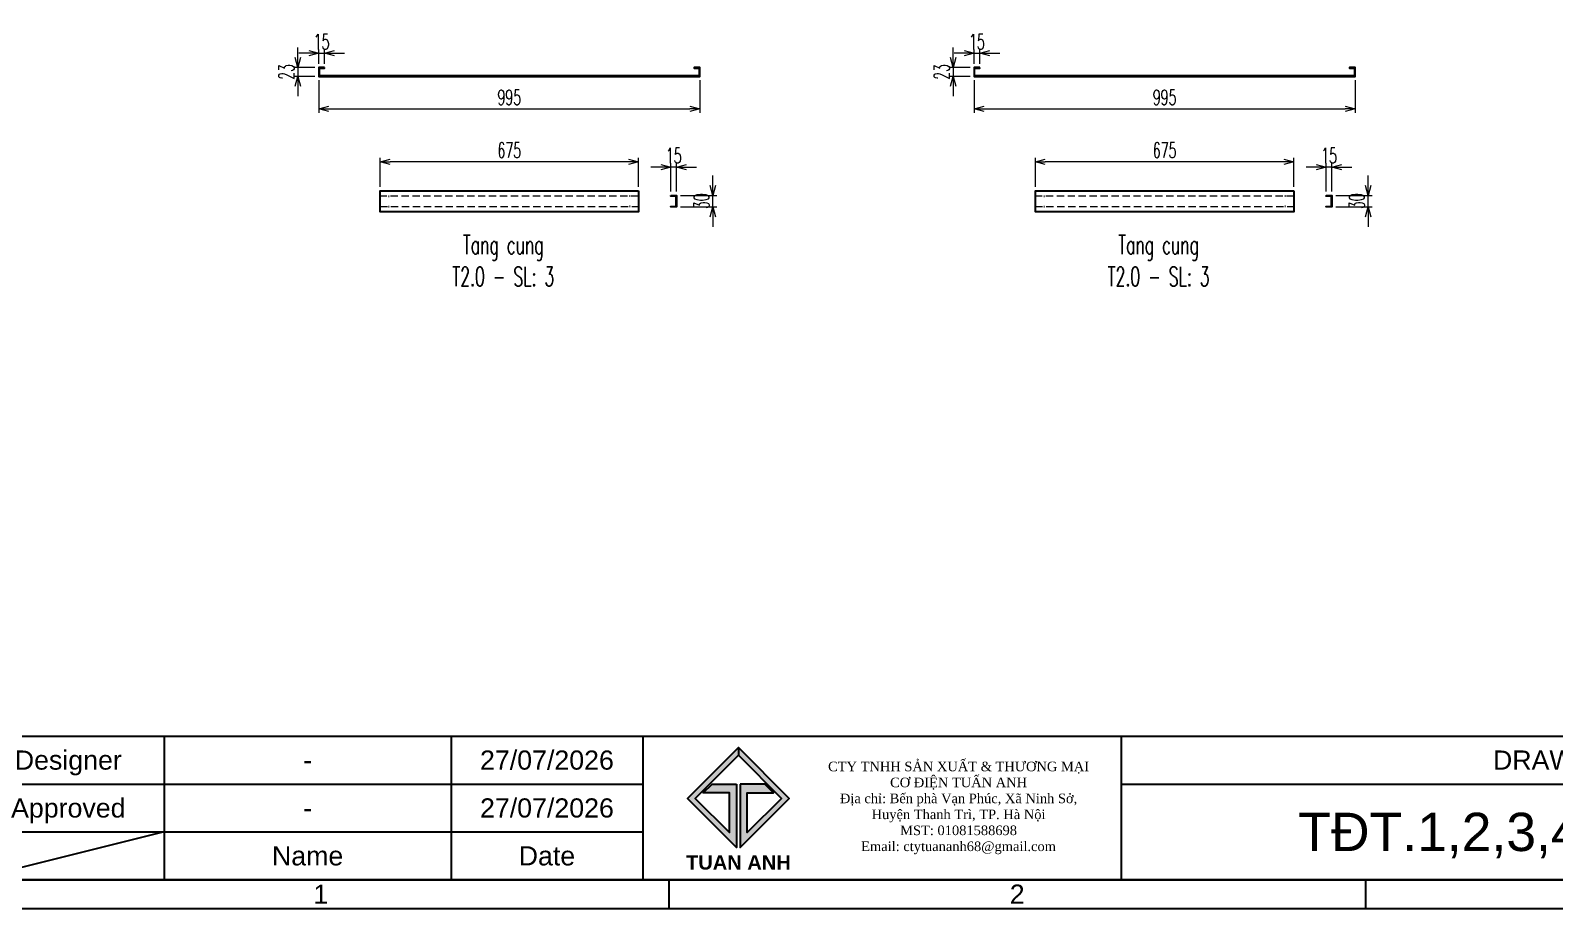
# Model space of a CAD drawing. Header units: millimetres. Extents: x 173893 to 258446, y -176540 to -123824.
# Drawn here: x 230797 to 234777, y -143583 to -141291 of the extents above; entities that cross this region are included whole.
import ezdxf
from ezdxf.enums import TextEntityAlignment as Align

# ---------------------------------------------------------------- set-up
doc = ezdxf.new("R2010")
doc.units = ezdxf.units.MM
doc.header["$LTSCALE"] = 3
doc.linetypes.add('HIDDEN', pattern=[9.525, 6.35, -3.175])
doc.layers.add('@.0.DM. NÉT CHÍNH', color=7, linetype='Continuous', lineweight=25)
doc.layers.add('@.DM. NÉT ĐỨT', color=8, linetype='HIDDEN', lineweight=9)
doc.layers.add('@.DM. KÍCH THƯỚC', color=8, linetype='Continuous', transparency=0.2)
for name, color, linetype in [('@.DM. NÉT CHÍNH', 7, 'Continuous'), ('@.TEXT', 7, 'Continuous'), ('@.VISIBLE', 7, 'Continuous')]:
    doc.layers.add(name, color=color, linetype=linetype)
doc.styles.add('Ann_w01', font='romans.shx', dxfattribs={"width": 0.6, "bigfont": 'chineset.shx'})
doc.styles.add('Arial', font='arial.ttf')
doc.dimstyles.new('Dim 01_SC20', dxfattribs={"dimscale": 20, "dimtxt": 2, "dimasz": 1.3, "dimexe": 0.5, "dimexo": 0.5, "dimgap": 0.5, "dimtad": 1, "dimdec": 1, "dimzin": 12, "dimdsep": 46, "dimtxsty": 'Ann_w01', "dimblk": 'OPEN30', "dimcen": 1.5, "dimclrd": 6, "dimclre": 6, "dimclrt": 3, "dimadec": 1, "dimazin": 3, "dimtm": 1e-09, "dimtfac": 1, "dimtdec": 1, "dimtix": 1, "dimtmove": 0, "dimatfit": 3, "dimldrblk": 'OPEN30', "dimfxl": 1, "dimtolj": 1, "dimlwd": 0, "dimlwe": 0, "dimarcsym": 0})

# ---------------------------------------------------------------- blocks, each defined once
blk = doc.blocks.new('_Open30')
at = {"color": 0, "linetype": 'ByBlock', "lineweight": -2}
for p, q in [((-1, 0.27), (0, 0)), ((0, 0), (-1, -0.27)), ((0, 0), (-1, 0))]:
    blk.add_line(p, q, dxfattribs=at)
blk = doc.blocks.new('*D405')
at = {"layer": '@.DM. KÍCH THƯỚC', "color": 6, "lineweight": 0, "transparency": 16777216}
for p, q in [((231550, -141420.7), (231550, -141505.6)), ((232545, -141420.7), (232545, -141505.6)), ((231576, -141495.6), (232519, -141495.6))]:
    blk.add_line(p, q, dxfattribs=at)
at = {"layer": 'Defpoints', "color": 0, "transparency": 16777216}
for p in [(231550, -141410.7), (232545, -141410.7), (232545, -141495.6)]:
    blk.add_point(p, dxfattribs=at)
at = {"layer": '@.DM. KÍCH THƯỚC', "color": 6, "lineweight": 0, "transparency": 16777216, "xscale": 26, "yscale": 26, "zscale": 26, "rotation": 180}
blk.add_blockref('_Open30', (231550, -141495.6), dxfattribs=at)
at = {"layer": '@.DM. KÍCH THƯỚC', "color": 6, "lineweight": 0, "transparency": 16777216, "xscale": 26, "yscale": 26, "zscale": 26}
blk.add_blockref('_Open30', (232545, -141495.6), dxfattribs=at)
at = {"layer": '@.DM. KÍCH THƯỚC', "color": 3, "transparency": 16777216, "insert": (232047.5, -141465.6), "char_height": 40, "attachment_point": 5, "style": 'Ann_w01'}
blk.add_mtext('\\A1;995', dxfattribs=at)
blk = doc.blocks.new('*D406')
at = {"layer": '@.DM. KÍCH THƯỚC', "color": 6, "lineweight": 0, "transparency": 16777216}
for p, q in [((231495.5, -141361.7), (231495.5, -141335.7)), ((231540, -141387.7), (231485.5, -141387.7)), ((231540, -141410.7), (231485.5, -141410.7)), ((231495.5, -141387.7), (231495.5, -141410.7)), ((231495.5, -141436.7), (231495.5, -141462.7))]:
    blk.add_line(p, q, dxfattribs=at)
at = {"layer": 'Defpoints', "color": 0, "transparency": 16777216}
for p in [(231495.5, -141410.7), (231550, -141387.7), (231550, -141410.7)]:
    blk.add_point(p, dxfattribs=at)
at = {"layer": '@.DM. KÍCH THƯỚC', "color": 6, "lineweight": 0, "transparency": 16777216, "xscale": 26, "yscale": 26, "zscale": 26}
for p, rotation in [((231495.5, -141387.7), 270), ((231495.5, -141410.7), 90)]:
    blk.add_blockref('_Open30', p, dxfattribs=dict(at, rotation=rotation))
at = {"layer": '@.DM. KÍCH THƯỚC', "color": 3, "transparency": 16777216, "insert": (231465.5, -141399.2), "char_height": 40, "attachment_point": 5, "rotation": 90, "style": 'Ann_w01'}
blk.add_mtext('\\A1;23', dxfattribs=at)
blk = doc.blocks.new('*D407')
at = {"layer": '@.DM. KÍCH THƯỚC', "color": 6, "lineweight": 0, "transparency": 16777216}
for p, q in [((231524, -141350.4), (231498, -141350.4)), ((231550, -141377.7), (231550, -141340.4)), ((231550, -141350.4), (231565, -141350.4)), ((231565, -141377.7), (231565, -141340.4)), ((231591, -141350.4), (231617, -141350.4))]:
    blk.add_line(p, q, dxfattribs=at)
at = {"layer": 'Defpoints', "color": 0, "transparency": 16777216}
for p in [(231565, -141350.4), (231550, -141387.7), (231565, -141387.7)]:
    blk.add_point(p, dxfattribs=at)
at = {"layer": '@.DM. KÍCH THƯỚC', "color": 6, "lineweight": 0, "transparency": 16777216, "xscale": 26, "yscale": 26, "zscale": 26}
blk.add_blockref('_Open30', (231550, -141350.4), dxfattribs=at)
at = {"layer": '@.DM. KÍCH THƯỚC', "color": 6, "lineweight": 0, "transparency": 16777216, "xscale": 26, "yscale": 26, "zscale": 26, "rotation": 180}
blk.add_blockref('_Open30', (231565, -141350.4), dxfattribs=at)
at = {"layer": '@.DM. KÍCH THƯỚC', "color": 3, "transparency": 16777216, "insert": (231557.5, -141320.4), "char_height": 40, "attachment_point": 5, "style": 'Ann_w01'}
blk.add_mtext('\\A1;15', dxfattribs=at)
blk = doc.blocks.new('*D410')
at = {"layer": '@.DM. KÍCH THƯỚC', "color": 6, "lineweight": 0, "transparency": 16777216}
for p, q in [((232579.3, -141695.7), (232579.3, -141669.7)), ((232494.5, -141721.7), (232589.3, -141721.7)), ((232579.3, -141751.7), (232579.3, -141721.7)), ((232494.5, -141751.7), (232589.3, -141751.7)), ((232579.3, -141777.7), (232579.3, -141803.7))]:
    blk.add_line(p, q, dxfattribs=at)
at = {"layer": 'Defpoints', "color": 0, "transparency": 16777216}
for p in [(232484.5, -141721.7), (232579.3, -141721.7), (232484.5, -141751.7)]:
    blk.add_point(p, dxfattribs=at)
at = {"layer": '@.DM. KÍCH THƯỚC', "color": 6, "lineweight": 0, "transparency": 16777216, "xscale": 26, "yscale": 26, "zscale": 26}
for p, rotation in [((232579.3, -141721.7), 270), ((232579.3, -141751.7), 90)]:
    blk.add_blockref('_Open30', p, dxfattribs=dict(at, rotation=rotation))
at = {"layer": '@.DM. KÍCH THƯỚC', "color": 3, "transparency": 16777216, "insert": (232549.3, -141736.7), "char_height": 40, "attachment_point": 5, "rotation": 90, "style": 'Ann_w01'}
blk.add_mtext('\\A1;30', dxfattribs=at)
blk = doc.blocks.new('*D411')
at = {"layer": '@.DM. KÍCH THƯỚC', "color": 6, "lineweight": 0, "transparency": 16777216}
for p, q in [((232443.5, -141647.7), (232417.5, -141647.7)), ((232469.5, -141711.7), (232469.5, -141637.7)), ((232484.5, -141647.7), (232469.5, -141647.7)), ((232484.5, -141711.7), (232484.5, -141637.7)), ((232510.5, -141647.7), (232536.5, -141647.7))]:
    blk.add_line(p, q, dxfattribs=at)
at = {"layer": 'Defpoints', "color": 0, "transparency": 16777216}
for p in [(232469.5, -141647.7), (232469.5, -141721.7), (232484.5, -141721.7)]:
    blk.add_point(p, dxfattribs=at)
at = {"layer": '@.DM. KÍCH THƯỚC', "color": 6, "lineweight": 0, "transparency": 16777216, "xscale": 26, "yscale": 26, "zscale": 26}
blk.add_blockref('_Open30', (232469.5, -141647.7), dxfattribs=at)
at = {"layer": '@.DM. KÍCH THƯỚC', "color": 6, "lineweight": 0, "transparency": 16777216, "xscale": 26, "yscale": 26, "zscale": 26, "rotation": 180}
blk.add_blockref('_Open30', (232484.5, -141647.7), dxfattribs=at)
at = {"layer": '@.DM. KÍCH THƯỚC', "color": 3, "transparency": 16777216, "insert": (232477, -141617.7), "char_height": 40, "attachment_point": 5, "style": 'Ann_w01'}
blk.add_mtext('\\A1;15', dxfattribs=at)
blk = doc.blocks.new('*D412')
at = {"layer": '@.DM. KÍCH THƯỚC', "color": 6, "lineweight": 0, "transparency": 16777216}
for p, q in [((231710, -141699.3), (231710, -141623.6)), ((232359, -141633.6), (231736, -141633.6)), ((232385, -141699.3), (232385, -141623.6))]:
    blk.add_line(p, q, dxfattribs=at)
at = {"layer": 'Defpoints', "color": 0, "transparency": 16777216}
for p in [(231710, -141633.6), (231710, -141709.3), (232385, -141709.3)]:
    blk.add_point(p, dxfattribs=at)
at = {"layer": '@.DM. KÍCH THƯỚC', "color": 6, "lineweight": 0, "transparency": 16777216, "xscale": 26, "yscale": 26, "zscale": 26, "rotation": 180}
blk.add_blockref('_Open30', (231710, -141633.6), dxfattribs=at)
at = {"layer": '@.DM. KÍCH THƯỚC', "color": 6, "lineweight": 0, "transparency": 16777216, "xscale": 26, "yscale": 26, "zscale": 26}
blk.add_blockref('_Open30', (232385, -141633.6), dxfattribs=at)
at = {"layer": '@.DM. KÍCH THƯỚC', "color": 3, "transparency": 16777216, "insert": (232047.5, -141603.6), "char_height": 40, "attachment_point": 5, "style": 'Ann_w01'}
blk.add_mtext('\\A1;675', dxfattribs=at)
blk = doc.blocks.new('*D491')
at = {"layer": '@.DM. KÍCH THƯỚC', "color": 6, "lineweight": 0, "transparency": 16777216}
for p, q in [((233261.4, -141420.7), (233261.4, -141505.6)), ((234256.4, -141420.7), (234256.4, -141505.6)), ((233287.4, -141495.6), (234230.4, -141495.6))]:
    blk.add_line(p, q, dxfattribs=at)
at = {"layer": 'Defpoints', "color": 0, "transparency": 16777216}
for p in [(233261.4, -141410.7), (234256.4, -141410.7), (234256.4, -141495.6)]:
    blk.add_point(p, dxfattribs=at)
at = {"layer": '@.DM. KÍCH THƯỚC', "color": 6, "lineweight": 0, "transparency": 16777216, "xscale": 26, "yscale": 26, "zscale": 26, "rotation": 180}
blk.add_blockref('_Open30', (233261.4, -141495.6), dxfattribs=at)
at = {"layer": '@.DM. KÍCH THƯỚC', "color": 6, "lineweight": 0, "transparency": 16777216, "xscale": 26, "yscale": 26, "zscale": 26}
blk.add_blockref('_Open30', (234256.4, -141495.6), dxfattribs=at)
at = {"layer": '@.DM. KÍCH THƯỚC', "color": 3, "transparency": 16777216, "insert": (233758.9, -141465.6), "char_height": 40, "attachment_point": 5, "style": 'Ann_w01'}
blk.add_mtext('\\A1;995', dxfattribs=at)
blk = doc.blocks.new('*D492')
at = {"layer": '@.DM. KÍCH THƯỚC', "color": 6, "lineweight": 0, "transparency": 16777216}
for p, q in [((233206.9, -141361.7), (233206.9, -141335.7)), ((233251.4, -141387.7), (233196.9, -141387.7)), ((233251.4, -141410.7), (233196.9, -141410.7)), ((233206.9, -141387.7), (233206.9, -141410.7)), ((233206.9, -141436.7), (233206.9, -141462.7))]:
    blk.add_line(p, q, dxfattribs=at)
at = {"layer": 'Defpoints', "color": 0, "transparency": 16777216}
for p in [(233206.9, -141410.7), (233261.4, -141387.7), (233261.4, -141410.7)]:
    blk.add_point(p, dxfattribs=at)
at = {"layer": '@.DM. KÍCH THƯỚC', "color": 6, "lineweight": 0, "transparency": 16777216, "xscale": 26, "yscale": 26, "zscale": 26}
for p, rotation in [((233206.9, -141387.7), 270), ((233206.9, -141410.7), 90)]:
    blk.add_blockref('_Open30', p, dxfattribs=dict(at, rotation=rotation))
at = {"layer": '@.DM. KÍCH THƯỚC', "color": 3, "transparency": 16777216, "insert": (233176.9, -141399.2), "char_height": 40, "attachment_point": 5, "rotation": 90, "style": 'Ann_w01'}
blk.add_mtext('\\A1;23', dxfattribs=at)
blk = doc.blocks.new('*D493')
at = {"layer": '@.DM. KÍCH THƯỚC', "color": 6, "lineweight": 0, "transparency": 16777216}
for p, q in [((233235.4, -141350.4), (233209.4, -141350.4)), ((233261.4, -141377.7), (233261.4, -141340.4)), ((233261.4, -141350.4), (233276.4, -141350.4)), ((233276.4, -141377.7), (233276.4, -141340.4)), ((233302.4, -141350.4), (233328.4, -141350.4))]:
    blk.add_line(p, q, dxfattribs=at)
at = {"layer": 'Defpoints', "color": 0, "transparency": 16777216}
for p in [(233276.4, -141350.4), (233261.4, -141387.7), (233276.4, -141387.7)]:
    blk.add_point(p, dxfattribs=at)
at = {"layer": '@.DM. KÍCH THƯỚC', "color": 6, "lineweight": 0, "transparency": 16777216, "xscale": 26, "yscale": 26, "zscale": 26}
blk.add_blockref('_Open30', (233261.4, -141350.4), dxfattribs=at)
at = {"layer": '@.DM. KÍCH THƯỚC', "color": 6, "lineweight": 0, "transparency": 16777216, "xscale": 26, "yscale": 26, "zscale": 26, "rotation": 180}
blk.add_blockref('_Open30', (233276.4, -141350.4), dxfattribs=at)
at = {"layer": '@.DM. KÍCH THƯỚC', "color": 3, "transparency": 16777216, "insert": (233268.9, -141320.4), "char_height": 40, "attachment_point": 5, "style": 'Ann_w01'}
blk.add_mtext('\\A1;15', dxfattribs=at)
blk = doc.blocks.new('*D496')
at = {"layer": '@.DM. KÍCH THƯỚC', "color": 6, "lineweight": 0, "transparency": 16777216}
for p, q in [((234290.7, -141695.7), (234290.7, -141669.7)), ((234205.9, -141721.7), (234300.7, -141721.7)), ((234290.7, -141751.7), (234290.7, -141721.7)), ((234205.9, -141751.7), (234300.7, -141751.7)), ((234290.7, -141777.7), (234290.7, -141803.7))]:
    blk.add_line(p, q, dxfattribs=at)
at = {"layer": 'Defpoints', "color": 0, "transparency": 16777216}
for p in [(234195.9, -141721.7), (234290.7, -141721.7), (234195.9, -141751.7)]:
    blk.add_point(p, dxfattribs=at)
at = {"layer": '@.DM. KÍCH THƯỚC', "color": 6, "lineweight": 0, "transparency": 16777216, "xscale": 26, "yscale": 26, "zscale": 26}
for p, rotation in [((234290.7, -141721.7), 270), ((234290.7, -141751.7), 90)]:
    blk.add_blockref('_Open30', p, dxfattribs=dict(at, rotation=rotation))
at = {"layer": '@.DM. KÍCH THƯỚC', "color": 3, "transparency": 16777216, "insert": (234260.7, -141736.7), "char_height": 40, "attachment_point": 5, "rotation": 90, "style": 'Ann_w01'}
blk.add_mtext('\\A1;30', dxfattribs=at)
blk = doc.blocks.new('*D497')
at = {"layer": '@.DM. KÍCH THƯỚC', "color": 6, "lineweight": 0, "transparency": 16777216}
for p, q in [((234154.9, -141647.7), (234128.9, -141647.7)), ((234180.9, -141711.7), (234180.9, -141637.7)), ((234195.9, -141647.7), (234180.9, -141647.7)), ((234195.9, -141711.7), (234195.9, -141637.7)), ((234221.9, -141647.7), (234247.9, -141647.7))]:
    blk.add_line(p, q, dxfattribs=at)
at = {"layer": 'Defpoints', "color": 0, "transparency": 16777216}
for p in [(234180.9, -141647.7), (234180.9, -141721.7), (234195.9, -141721.7)]:
    blk.add_point(p, dxfattribs=at)
at = {"layer": '@.DM. KÍCH THƯỚC', "color": 6, "lineweight": 0, "transparency": 16777216, "xscale": 26, "yscale": 26, "zscale": 26}
blk.add_blockref('_Open30', (234180.9, -141647.7), dxfattribs=at)
at = {"layer": '@.DM. KÍCH THƯỚC', "color": 6, "lineweight": 0, "transparency": 16777216, "xscale": 26, "yscale": 26, "zscale": 26, "rotation": 180}
blk.add_blockref('_Open30', (234195.9, -141647.7), dxfattribs=at)
at = {"layer": '@.DM. KÍCH THƯỚC', "color": 3, "transparency": 16777216, "insert": (234188.4, -141617.7), "char_height": 40, "attachment_point": 5, "style": 'Ann_w01'}
blk.add_mtext('\\A1;15', dxfattribs=at)
blk = doc.blocks.new('*D498')
at = {"layer": '@.DM. KÍCH THƯỚC', "color": 6, "lineweight": 0, "transparency": 16777216}
for p, q in [((233421.4, -141699.3), (233421.4, -141623.6)), ((234070.4, -141633.6), (233447.4, -141633.6)), ((234096.4, -141699.3), (234096.4, -141623.6))]:
    blk.add_line(p, q, dxfattribs=at)
at = {"layer": 'Defpoints', "color": 0, "transparency": 16777216}
for p in [(233421.4, -141633.6), (233421.4, -141709.3), (234096.4, -141709.3)]:
    blk.add_point(p, dxfattribs=at)
at = {"layer": '@.DM. KÍCH THƯỚC', "color": 6, "lineweight": 0, "transparency": 16777216, "xscale": 26, "yscale": 26, "zscale": 26, "rotation": 180}
blk.add_blockref('_Open30', (233421.4, -141633.6), dxfattribs=at)
at = {"layer": '@.DM. KÍCH THƯỚC', "color": 6, "lineweight": 0, "transparency": 16777216, "xscale": 26, "yscale": 26, "zscale": 26}
blk.add_blockref('_Open30', (234096.4, -141633.6), dxfattribs=at)
at = {"layer": '@.DM. KÍCH THƯỚC', "color": 3, "transparency": 16777216, "insert": (233758.9, -141603.6), "char_height": 40, "attachment_point": 5, "style": 'Ann_w01'}
blk.add_mtext('\\A1;675', dxfattribs=at)
blk = doc.blocks.new('A$C4dbb82d6')
at = {"layer": '@.VISIBLE'}
h = blk.add_hatch(color=30, dxfattribs=at)
h.dxf.hatch_style = 1
h.paths.add_polyline_path([(0.21, 4.97), (3.62, 1.56), (3.62, 5.97), (1.92, 5.97), (1.3, 5.35), (3.12, 5.35), (3.12, 2.59), (0.74, 4.97), (3.75, 7.98), (3.75, 8.51)])
h = blk.add_hatch(color=150, dxfattribs=at)
h.dxf.hatch_style = 1
h.paths.add_polyline_path([(6.76, 4.97), (4.37, 2.59), (4.37, 5.35), (6.2, 5.35), (5.58, 5.97), (3.88, 5.97), (3.88, 1.56), (7.29, 4.97), (3.75, 8.51), (3.75, 7.98)])
at = {"layer": '@.VISIBLE', "color": 30}
blk.add_lwpolyline([(3.62, 5.97), (3.62, 1.56), (0.21, 4.97), (3.75, 8.51), (3.75, 7.98), (0.74, 4.97), (3.12, 2.59), (3.12, 5.35), (1.3, 5.35), (1.92, 5.97)], close=True, dxfattribs=at)
at = {"layer": '@.VISIBLE', "color": 150}
blk.add_lwpolyline([(3.88, 5.97), (3.88, 1.56), (7.29, 4.97), (3.75, 8.51), (3.75, 7.98), (6.76, 4.97), (4.37, 2.59), (4.37, 5.35), (6.2, 5.35), (5.58, 5.97)], close=True, dxfattribs=at)
at = {"layer": '@.VISIBLE', "color": 30, "insert": (3.75, 0.51), "char_height": 1, "attachment_point": 5, "style": 'Ann_w01'}
blk.add_mtext_dynamic_manual_height_columns('{\\fArial|b1|i0|c0|p34;\\W1;TUAN ANH}', width=7.5, gutter_width=49.6, heights=[0], dxfattribs=at)
blk = doc.blocks.new('KHUNG BAN VE (Made by Tung)')
at = {"layer": '@.VISIBLE', "color": 8}
for p, q in [((23, 18), (23, 3)), ((53, 18), (53, 3)), ((73, 18), (73, 3)), ((123, 18), (123, 3)), ((3, 13), (73, 13)), ((123, 13), (294, 13)), ((3, 8), (73, 8)), ((23, 8), (3, 3)), ((75.75, 3), (75.75, 0)), ((148.5, 3), (148.5, 0))]:
    blk.add_line(p, q, dxfattribs=at)
for points in [[(0, 0), (297, 0), (297, 210), (0, 210)], [(3, 3), (294, 3), (294, 207), (3, 207)], [(3, 18), (294, 18), (294, 3), (3, 3)]]:
    blk.add_lwpolyline(points, close=True, dxfattribs=at)
at = {"xscale": 1.5, "yscale": 1.5, "zscale": 1.5}
blk.add_blockref('A$C4dbb82d6', (77.375, 4.041), dxfattribs=at)
at = {"layer": '@.TEXT', "color": 2, "style": 'Arial'}
for s, p in [('Designer', (13, 15.5)), ('DRAWING NAME', (173, 15.5)), ('Approved', (13, 10.5)), ('Name', (38, 5.5)), ('Date', (63, 5.5))]:
    blk.add_text(s, height=2, dxfattribs=at).set_placement(p, align=Align.MIDDLE_CENTER)
at = {"layer": '@.TEXT', "color": 1, "style": 'Arial'}
for s, p in [('27/07/2026', (63, 15.5)), ('27/07/2026', (63, 10.5)), ('1', (39.375, 1.5)), ('2', (112.125, 1.5))]:
    blk.add_text(s, height=2, dxfattribs=at).set_placement(p, align=Align.MIDDLE_CENTER)
for tag, height, p in [('DESIGNER_NAME', 2, (38, 15.5)), ('PROJECT_CODE', 2, (258.5, 15.5)), ('SCALE', 2, (289, 15.5)), ('APPROVED_NAME', 2, (38, 10.5)), ('CUSTOMER_NAME', 2, (258.5, 10.5)), ('PAGE', 2, (289, 10.5)), ('DRAWING_NAME', 4, (173, 8)), ('TOTAL', 2, (289, 5.5))]:
    blk.add_attdef(tag, text='', height=height, dxfattribs=at).set_placement(p, align=Align.MIDDLE_CENTER)
at = {"layer": '@.VISIBLE', "color": 30, "insert": (106, 10.5), "char_height": 1, "attachment_point": 5, "style": 'Ann_w01'}
blk.add_mtext_dynamic_manual_height_columns('{\\fTimes New Roman|b0|i0|c0|p18;\\W1;CTY TNHH SẢN XUẤT & THƯƠNG MẠI CƠ ĐIỆN TUẤN ANH\\PĐịa chỉ: Bến phà Vạn Phúc, Xã Ninh Sở, Huyện Thanh Trì, TP. Hà Nội\\PMST: 01081588698\\PEmail: ctytuananh68@gmail.com}', width=28.70976, gutter_width=99.197, heights=[0], dxfattribs=at)

msp = doc.modelspace()

# ---------------------------------------------------------------- linework, layer by layer
at = {"layer": '@.DM. NÉT CHÍNH', "color": 1}
for p, q in [((231731.7, -141723.03), (231733.7, -141723.03)), ((232363.23, -141723.03), (232361.23, -141723.03)), ((233443.1, -141723.03), (233445.1, -141723.03)), ((234074.62, -141723.03), (234072.62, -141723.03)), ((231731.7, -141750.43), (231733.7, -141750.43)), ((232363.23, -141750.43), (232361.23, -141750.43)), ((233443.1, -141750.43), (233445.1, -141750.43)), ((234074.62, -141750.43), (234072.62, -141750.43))]:
    msp.add_line(p, q, dxfattribs=at)
at = {"layer": '@.DM. NÉT CHÍNH', "color": 4}
for points in [[(231564.97, -141387.74), (231549.97, -141387.74), (231549.97, -141410.74), (232544.97, -141410.74), (232544.97, -141387.74), (232529.97, -141387.74), (232529.97, -141389.24), (232543.47, -141389.24), (232543.47, -141409.24), (231551.47, -141409.24), (231551.47, -141389.24), (231564.97, -141389.24)], [(233276.36, -141387.74), (233261.36, -141387.74), (233261.36, -141410.74), (234256.36, -141410.74), (234256.36, -141387.74), (234241.36, -141387.74), (234241.36, -141389.24), (234254.86, -141389.24), (234254.86, -141409.24), (233262.86, -141409.24), (233262.86, -141389.24), (233276.36, -141389.24)]]:
    msp.add_lwpolyline(points, close=True, dxfattribs=at)
at = {"layer": '@.DM. NÉT CHÍNH'}
for points in [[(232384.97, -141709.33), (232384.97, -141764.13), (231709.97, -141764.13), (231709.97, -141709.33)], [(232469.53, -141721.73), (232484.53, -141721.73), (232484.53, -141751.73), (232469.53, -141751.73), (232469.53, -141750.23), (232483.03, -141750.23), (232483.03, -141723.23), (232469.53, -141723.23)], [(234096.36, -141709.33), (234096.36, -141764.13), (233421.36, -141764.13), (233421.36, -141709.33)], [(234180.92, -141721.73), (234195.92, -141721.73), (234195.92, -141751.73), (234180.92, -141751.73), (234180.92, -141750.23), (234194.42, -141750.23), (234194.42, -141723.23), (234180.92, -141723.23)]]:
    msp.add_lwpolyline(points, close=True, dxfattribs=at)
at = {"layer": '@.DM. NÉT ĐỨT', "color": 8, "linetype": 'HIDDEN'}
for p, q in [((232384.97, -141723.03), (231709.97, -141723.03)), ((234096.36, -141723.03), (233421.36, -141723.03)), ((231709.97, -141750.43), (232384.97, -141750.43)), ((233421.36, -141750.43), (234096.36, -141750.43))]:
    msp.add_line(p, q, dxfattribs=at)

# ---------------------------------------------------------------- block references
at = {"layer": '@.VISIBLE'}
ref = msp.add_blockref('KHUNG BAN VE (Made by Tung)', (230570.85, -143583.06), dxfattribs=dict(at, xscale=25, yscale=25, zscale=25))
ref.add_attrib('APPROVED_NAME', '-', dxfattribs={"layer": '@.TEXT', "color": 1, "height": 50, "style": 'Arial'}).set_placement((231520.85, -143320.56), align=Align.MIDDLE_CENTER)
ref.add_attrib('DESIGNER_NAME', '-', dxfattribs={"layer": '@.TEXT', "color": 1, "height": 50, "style": 'Arial'}).set_placement((231520.85, -143195.56), align=Align.MIDDLE_CENTER)
ref.add_attrib('DRAWING_NAME', 'TĐT.1,2,3,4 (NHÀ KTNV)', dxfattribs={"layer": '@.TEXT', "color": 1, "height": 100, "style": 'Arial'}).set_placement((234895.85, -143383.06), align=Align.MIDDLE_CENTER)

# ---------------------------------------------------------------- texts
at = {"layer": '@.0.DM. NÉT CHÍNH', "color": 1, "style": 'Ann_w01', "width": 0.6}
for s, p in [('Tang cung', (232031.9, -141850.01)), ('Tang cung', (233743.29, -141850.01)), ('T2.0 - SL: 3', (232031.9, -141933.35)), ('T2.0 - SL: 3', (233743.29, -141933.35))]:
    msp.add_text(s, height=50, dxfattribs=at).set_placement(p, align=Align.MIDDLE_CENTER)

# ---------------------------------------------------------------- dimensions: what is measured, and where the dimension line sits
at = {"layer": '@.DM. KÍCH THƯỚC'}
for base, p1, p2, picture, middle in [((231564.97, -141350.45), (231549.97, -141387.74), (231564.97, -141387.74), '*D407', (231557.47, -141320.45)), ((233276.36, -141350.45), (233261.36, -141387.74), (233276.36, -141387.74), '*D493', (233268.86, -141320.45)), ((232544.97, -141495.65), (231549.97, -141410.74), (232544.97, -141410.74), '*D405', (232047.47, -141465.65)), ((234256.36, -141495.65), (233261.36, -141410.74), (234256.36, -141410.74), '*D491', (233758.86, -141465.65))]:
    dim = msp.add_linear_dim(base=base, p1=p1, p2=p2, dimstyle='Dim 01_SC20', dxfattribs=at)
    dim.commit()
    dim.dimension.update_dxf_attribs({"geometry": picture, "text_midpoint": middle})
for base, p1, p2, angle, picture, middle in [((231495.54, -141410.74), (231549.97, -141387.74), (231549.97, -141410.74), 90, '*D406', (231465.54, -141399.24)), ((233206.93, -141410.74), (233261.36, -141387.74), (233261.36, -141410.74), 90, '*D492', (233176.93, -141399.24)), ((231709.97, -141633.65), (232384.97, -141709.33), (231709.97, -141709.33), 180, '*D412', (232047.47, -141603.65)), ((232469.53, -141647.69), (232484.53, -141721.73), (232469.53, -141721.73), 180, '*D411', (232477.03, -141617.69)), ((233421.36, -141633.65), (234096.36, -141709.33), (233421.36, -141709.33), 180, '*D498', (233758.86, -141603.65)), ((234180.92, -141647.69), (234195.92, -141721.73), (234180.92, -141721.73), 180, '*D497', (234188.42, -141617.69)), ((232579.29, -141721.73), (232484.53, -141751.73), (232484.53, -141721.73), 90, '*D410', (232549.29, -141736.73)), ((234290.68, -141721.73), (234195.92, -141751.73), (234195.92, -141721.73), 90, '*D496', (234260.68, -141736.73))]:
    dim = msp.add_linear_dim(base=base, p1=p1, p2=p2, angle=angle, dimstyle='Dim 01_SC20', dxfattribs=at)
    dim.commit()
    dim.dimension.update_dxf_attribs({"geometry": picture, "text_midpoint": middle})

doc.saveas('drawing.dxf')
